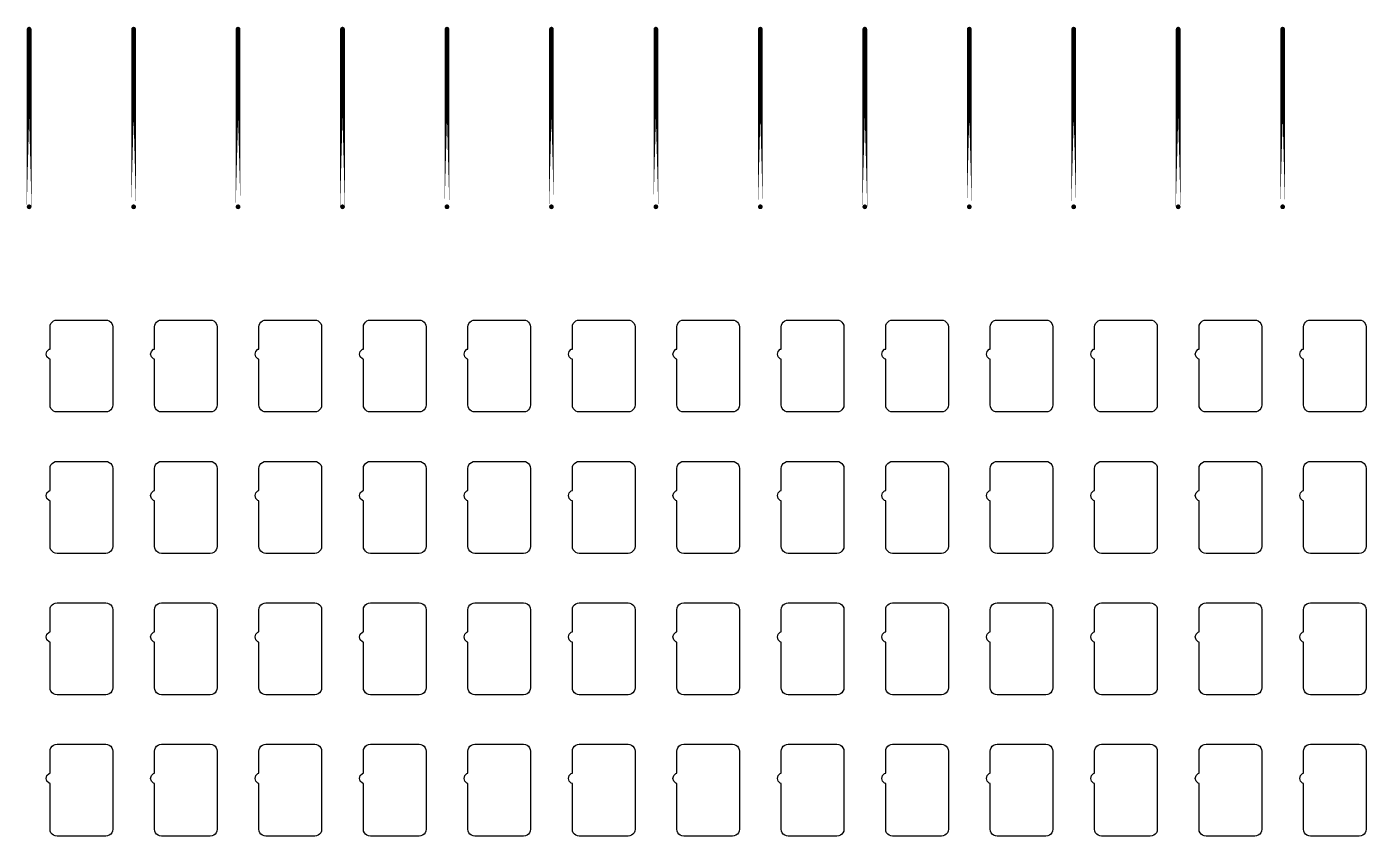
# Model space of a CAD drawing. Extents: x 11 to 212, y 11 to 212.
# Drawn here: x 121.75 to 144.38, y 161.77 to 175.44 of the extents above; entities that cross this region are included whole.
import ezdxf

# ---------------------------------------------------------------- set-up
doc = ezdxf.new("R2010")
doc.units = 0
doc.layers.get('0').update_dxf_attribs({"linetype": 'continuous'})
doc.layers.add('C2', color=7, linetype='continuous')

# ---------------------------------------------------------------- blocks, each defined once
blk = doc.blocks.new('cutlineendpoint')
at = {"const_width": 0.04}
blk.add_lwpolyline([(-0.02, 0, 1), (0.02, 0, 1)], format="xyb", close=True, dxfattribs=at)

msp = doc.modelspace()

# ---------------------------------------------------------------- linework, layer by layer
at = {"layer": 'C2', "const_width": 0.08}
for points in [[(121.788, 172.4), (121.788, 175.4)], [(123.553, 172.4), (123.553, 175.4)], [(125.318, 172.4), (125.318, 175.4)], [(127.082, 172.4), (127.082, 175.4)], [(128.847, 172.4), (128.847, 175.4)], [(130.612, 172.4), (130.612, 175.4)], [(132.376, 172.4), (132.376, 175.4)], [(134.141, 172.4), (134.141, 175.4)], [(135.906, 172.4), (135.906, 175.4)], [(137.671, 172.4), (137.671, 175.4)], [(139.435, 172.4), (139.435, 175.4)], [(141.2, 172.4), (141.2, 175.4)], [(142.965, 172.4), (142.965, 175.4)]]:
    msp.add_lwpolyline(points, close=True, dxfattribs=at)
at = {"layer": 'C2'}
for points in [[(123.082, 170.488), (123.113, 170.484), (123.141, 170.472), (123.166, 170.454), (123.184, 170.429), (123.196, 170.401), (123.2, 170.371), (123.2, 169.053), (123.196, 169.022), (123.184, 168.994), (123.166, 168.97), (123.141, 168.951), (123.113, 168.939), (123.082, 168.935), (122.259, 168.935), (122.228, 168.939), (122.2, 168.951), (122.176, 168.97), (122.157, 168.994), (122.145, 169.022), (122.141, 169.053), (122.141, 169.826), (122.124, 169.83), (122.089, 169.865), (122.076, 169.912), (122.089, 169.959), (122.124, 169.993), (122.141, 169.998), (122.141, 170.371), (122.145, 170.401), (122.157, 170.429), (122.176, 170.454), (122.2, 170.472), (122.228, 170.484), (122.259, 170.488)], [(124.847, 170.488), (124.878, 170.484), (124.906, 170.472), (124.93, 170.454), (124.949, 170.429), (124.961, 170.401), (124.965, 170.371), (124.965, 169.053), (124.961, 169.022), (124.949, 168.994), (124.93, 168.97), (124.906, 168.951), (124.878, 168.939), (124.847, 168.935), (124.024, 168.935), (123.993, 168.939), (123.965, 168.951), (123.94, 168.97), (123.922, 168.994), (123.91, 169.022), (123.906, 169.053), (123.906, 169.826), (123.888, 169.83), (123.854, 169.865), (123.841, 169.912), (123.854, 169.959), (123.888, 169.993), (123.906, 169.998), (123.906, 170.371), (123.91, 170.401), (123.922, 170.429), (123.94, 170.454), (123.965, 170.472), (123.993, 170.484), (124.024, 170.488)], [(126.612, 170.488), (126.642, 170.484), (126.671, 170.472), (126.695, 170.454), (126.714, 170.429), (126.725, 170.401), (126.729, 170.371), (126.729, 169.053), (126.725, 169.022), (126.714, 168.994), (126.695, 168.97), (126.671, 168.951), (126.642, 168.939), (126.612, 168.935), (125.788, 168.935), (125.758, 168.939), (125.729, 168.951), (125.705, 168.97), (125.686, 168.994), (125.675, 169.022), (125.671, 169.053), (125.671, 169.826), (125.653, 169.83), (125.618, 169.865), (125.606, 169.912), (125.618, 169.959), (125.653, 169.993), (125.671, 169.998), (125.671, 170.371), (125.675, 170.401), (125.686, 170.429), (125.705, 170.454), (125.729, 170.472), (125.758, 170.484), (125.788, 170.488)], [(128.376, 170.488), (128.407, 170.484), (128.435, 170.472), (128.46, 170.454), (128.478, 170.429), (128.49, 170.401), (128.494, 170.371), (128.494, 169.053), (128.49, 169.022), (128.478, 168.994), (128.46, 168.97), (128.435, 168.951), (128.407, 168.939), (128.376, 168.935), (127.553, 168.935), (127.522, 168.939), (127.494, 168.951), (127.47, 168.97), (127.451, 168.994), (127.439, 169.022), (127.435, 169.053), (127.435, 169.826), (127.418, 169.83), (127.383, 169.865), (127.371, 169.912), (127.383, 169.959), (127.418, 169.993), (127.435, 169.998), (127.435, 170.371), (127.439, 170.401), (127.451, 170.429), (127.47, 170.454), (127.494, 170.472), (127.522, 170.484), (127.553, 170.488)], [(130.141, 170.488), (130.172, 170.484), (130.2, 170.472), (130.224, 170.454), (130.243, 170.429), (130.255, 170.401), (130.259, 170.371), (130.259, 169.053), (130.255, 169.022), (130.243, 168.994), (130.224, 168.97), (130.2, 168.951), (130.172, 168.939), (130.141, 168.935), (129.318, 168.935), (129.287, 168.939), (129.259, 168.951), (129.234, 168.97), (129.216, 168.994), (129.204, 169.022), (129.2, 169.053), (129.2, 169.826), (129.182, 169.83), (129.148, 169.865), (129.135, 169.912), (129.148, 169.959), (129.182, 169.993), (129.2, 169.998), (129.2, 170.371), (129.204, 170.401), (129.216, 170.429), (129.234, 170.454), (129.259, 170.472), (129.287, 170.484), (129.318, 170.488)], [(131.906, 170.488), (131.936, 170.484), (131.965, 170.472), (131.989, 170.454), (132.008, 170.429), (132.02, 170.401), (132.024, 170.371), (132.024, 169.053), (132.02, 169.022), (132.008, 168.994), (131.989, 168.97), (131.965, 168.951), (131.936, 168.939), (131.906, 168.935), (131.082, 168.935), (131.052, 168.939), (131.024, 168.951), (130.999, 168.97), (130.98, 168.994), (130.969, 169.022), (130.965, 169.053), (130.965, 169.826), (130.947, 169.83), (130.913, 169.865), (130.9, 169.912), (130.913, 169.959), (130.947, 169.993), (130.965, 169.998), (130.965, 170.371), (130.969, 170.401), (130.98, 170.429), (130.999, 170.454), (131.024, 170.472), (131.052, 170.484), (131.082, 170.488)], [(133.671, 170.488), (133.701, 170.484), (133.729, 170.472), (133.754, 170.454), (133.772, 170.429), (133.784, 170.401), (133.788, 170.371), (133.788, 169.053), (133.784, 169.022), (133.772, 168.994), (133.754, 168.97), (133.729, 168.951), (133.701, 168.939), (133.671, 168.935), (132.847, 168.935), (132.817, 168.939), (132.788, 168.951), (132.764, 168.97), (132.745, 168.994), (132.733, 169.022), (132.729, 169.053), (132.729, 169.826), (132.712, 169.83), (132.677, 169.865), (132.665, 169.912), (132.677, 169.959), (132.712, 169.993), (132.729, 169.998), (132.729, 170.371), (132.733, 170.401), (132.745, 170.429), (132.764, 170.454), (132.788, 170.472), (132.817, 170.484), (132.847, 170.488)], [(135.435, 170.488), (135.466, 170.484), (135.494, 170.472), (135.518, 170.454), (135.537, 170.429), (135.549, 170.401), (135.553, 170.371), (135.553, 169.053), (135.549, 169.022), (135.537, 168.994), (135.518, 168.97), (135.494, 168.951), (135.466, 168.939), (135.435, 168.935), (134.612, 168.935), (134.581, 168.939), (134.553, 168.951), (134.529, 168.97), (134.51, 168.994), (134.498, 169.022), (134.494, 169.053), (134.494, 169.826), (134.476, 169.83), (134.442, 169.865), (134.429, 169.912), (134.442, 169.959), (134.476, 169.993), (134.494, 169.998), (134.494, 170.371), (134.498, 170.401), (134.51, 170.429), (134.529, 170.454), (134.553, 170.472), (134.581, 170.484), (134.612, 170.488)], [(137.2, 170.488), (137.23, 170.484), (137.259, 170.472), (137.283, 170.454), (137.302, 170.429), (137.314, 170.401), (137.318, 170.371), (137.318, 169.053), (137.314, 169.022), (137.302, 168.994), (137.283, 168.97), (137.259, 168.951), (137.23, 168.939), (137.2, 168.935), (136.376, 168.935), (136.346, 168.939), (136.318, 168.951), (136.293, 168.97), (136.275, 168.994), (136.263, 169.022), (136.259, 169.053), (136.259, 169.826), (136.241, 169.83), (136.207, 169.865), (136.194, 169.912), (136.207, 169.959), (136.241, 169.993), (136.259, 169.998), (136.259, 170.371), (136.263, 170.401), (136.275, 170.429), (136.293, 170.454), (136.318, 170.472), (136.346, 170.484), (136.376, 170.488)], [(138.965, 170.488), (138.995, 170.484), (139.024, 170.472), (139.048, 170.454), (139.067, 170.429), (139.078, 170.401), (139.082, 170.371), (139.082, 169.053), (139.078, 169.022), (139.067, 168.994), (139.048, 168.97), (139.024, 168.951), (138.995, 168.939), (138.965, 168.935), (138.141, 168.935), (138.111, 168.939), (138.082, 168.951), (138.058, 168.97), (138.039, 168.994), (138.028, 169.022), (138.024, 169.053), (138.024, 169.826), (138.006, 169.83), (137.971, 169.865), (137.959, 169.912), (137.971, 169.959), (138.006, 169.993), (138.024, 169.998), (138.024, 170.371), (138.028, 170.401), (138.039, 170.429), (138.058, 170.454), (138.082, 170.472), (138.111, 170.484), (138.141, 170.488)], [(140.729, 170.488), (140.76, 170.484), (140.788, 170.472), (140.813, 170.454), (140.831, 170.429), (140.843, 170.401), (140.847, 170.371), (140.847, 169.053), (140.843, 169.022), (140.831, 168.994), (140.813, 168.97), (140.788, 168.951), (140.76, 168.939), (140.729, 168.935), (139.906, 168.935), (139.875, 168.939), (139.847, 168.951), (139.823, 168.97), (139.804, 168.994), (139.792, 169.022), (139.788, 169.053), (139.788, 169.826), (139.771, 169.83), (139.736, 169.865), (139.724, 169.912), (139.736, 169.959), (139.771, 169.993), (139.788, 169.998), (139.788, 170.371), (139.792, 170.401), (139.804, 170.429), (139.823, 170.454), (139.847, 170.472), (139.875, 170.484), (139.906, 170.488)], [(142.494, 170.488), (142.525, 170.484), (142.553, 170.472), (142.577, 170.454), (142.596, 170.429), (142.608, 170.401), (142.612, 170.371), (142.612, 169.053), (142.608, 169.022), (142.596, 168.994), (142.577, 168.97), (142.553, 168.951), (142.525, 168.939), (142.494, 168.935), (141.671, 168.935), (141.64, 168.939), (141.612, 168.951), (141.587, 168.97), (141.569, 168.994), (141.557, 169.022), (141.553, 169.053), (141.553, 169.826), (141.535, 169.83), (141.501, 169.865), (141.488, 169.912), (141.501, 169.959), (141.535, 169.993), (141.553, 169.998), (141.553, 170.371), (141.557, 170.401), (141.569, 170.429), (141.587, 170.454), (141.612, 170.472), (141.64, 170.484), (141.671, 170.488)], [(144.259, 170.488), (144.289, 170.484), (144.318, 170.472), (144.342, 170.454), (144.361, 170.429), (144.372, 170.401), (144.376, 170.371), (144.376, 169.053), (144.372, 169.022), (144.361, 168.994), (144.342, 168.97), (144.318, 168.951), (144.289, 168.939), (144.259, 168.935), (143.435, 168.935), (143.405, 168.939), (143.376, 168.951), (143.352, 168.97), (143.333, 168.994), (143.322, 169.022), (143.318, 169.053), (143.318, 169.826), (143.3, 169.83), (143.266, 169.865), (143.253, 169.912), (143.266, 169.959), (143.3, 169.993), (143.318, 169.998), (143.318, 170.371), (143.322, 170.401), (143.333, 170.429), (143.352, 170.454), (143.376, 170.472), (143.405, 170.484), (143.435, 170.488)], [(123.082, 168.1), (123.113, 168.096), (123.141, 168.084), (123.166, 168.066), (123.184, 168.041), (123.196, 168.013), (123.2, 167.982), (123.2, 166.665), (123.196, 166.634), (123.184, 166.606), (123.166, 166.582), (123.141, 166.563), (123.113, 166.551), (123.082, 166.547), (122.259, 166.547), (122.228, 166.551), (122.2, 166.563), (122.176, 166.582), (122.157, 166.606), (122.145, 166.634), (122.141, 166.665), (122.141, 167.437), (122.124, 167.442), (122.089, 167.476), (122.076, 167.524), (122.089, 167.571), (122.124, 167.605), (122.141, 167.61), (122.141, 167.982), (122.145, 168.013), (122.157, 168.041), (122.176, 168.066), (122.2, 168.084), (122.228, 168.096), (122.259, 168.1)], [(124.847, 168.1), (124.878, 168.096), (124.906, 168.084), (124.93, 168.066), (124.949, 168.041), (124.961, 168.013), (124.965, 167.982), (124.965, 166.665), (124.961, 166.634), (124.949, 166.606), (124.93, 166.582), (124.906, 166.563), (124.878, 166.551), (124.847, 166.547), (124.024, 166.547), (123.993, 166.551), (123.965, 166.563), (123.94, 166.582), (123.922, 166.606), (123.91, 166.634), (123.906, 166.665), (123.906, 167.437), (123.888, 167.442), (123.854, 167.476), (123.841, 167.524), (123.854, 167.571), (123.888, 167.605), (123.906, 167.61), (123.906, 167.982), (123.91, 168.013), (123.922, 168.041), (123.94, 168.066), (123.965, 168.084), (123.993, 168.096), (124.024, 168.1)], [(126.612, 168.1), (126.642, 168.096), (126.671, 168.084), (126.695, 168.066), (126.714, 168.041), (126.725, 168.013), (126.729, 167.982), (126.729, 166.665), (126.725, 166.634), (126.714, 166.606), (126.695, 166.582), (126.671, 166.563), (126.642, 166.551), (126.612, 166.547), (125.788, 166.547), (125.758, 166.551), (125.729, 166.563), (125.705, 166.582), (125.686, 166.606), (125.675, 166.634), (125.671, 166.665), (125.671, 167.437), (125.653, 167.442), (125.618, 167.476), (125.606, 167.524), (125.618, 167.571), (125.653, 167.605), (125.671, 167.61), (125.671, 167.982), (125.675, 168.013), (125.686, 168.041), (125.705, 168.066), (125.729, 168.084), (125.758, 168.096), (125.788, 168.1)], [(128.376, 168.1), (128.407, 168.096), (128.435, 168.084), (128.46, 168.066), (128.478, 168.041), (128.49, 168.013), (128.494, 167.982), (128.494, 166.665), (128.49, 166.634), (128.478, 166.606), (128.46, 166.582), (128.435, 166.563), (128.407, 166.551), (128.376, 166.547), (127.553, 166.547), (127.522, 166.551), (127.494, 166.563), (127.47, 166.582), (127.451, 166.606), (127.439, 166.634), (127.435, 166.665), (127.435, 167.437), (127.418, 167.442), (127.383, 167.476), (127.371, 167.524), (127.383, 167.571), (127.418, 167.605), (127.435, 167.61), (127.435, 167.982), (127.439, 168.013), (127.451, 168.041), (127.47, 168.066), (127.494, 168.084), (127.522, 168.096), (127.553, 168.1)], [(130.141, 168.1), (130.172, 168.096), (130.2, 168.084), (130.224, 168.066), (130.243, 168.041), (130.255, 168.013), (130.259, 167.982), (130.259, 166.665), (130.255, 166.634), (130.243, 166.606), (130.224, 166.582), (130.2, 166.563), (130.172, 166.551), (130.141, 166.547), (129.318, 166.547), (129.287, 166.551), (129.259, 166.563), (129.234, 166.582), (129.216, 166.606), (129.204, 166.634), (129.2, 166.665), (129.2, 167.437), (129.182, 167.442), (129.148, 167.476), (129.135, 167.524), (129.148, 167.571), (129.182, 167.605), (129.2, 167.61), (129.2, 167.982), (129.204, 168.013), (129.216, 168.041), (129.234, 168.066), (129.259, 168.084), (129.287, 168.096), (129.318, 168.1)], [(131.906, 168.1), (131.936, 168.096), (131.965, 168.084), (131.989, 168.066), (132.008, 168.041), (132.02, 168.013), (132.024, 167.982), (132.024, 166.665), (132.02, 166.634), (132.008, 166.606), (131.989, 166.582), (131.965, 166.563), (131.936, 166.551), (131.906, 166.547), (131.082, 166.547), (131.052, 166.551), (131.024, 166.563), (130.999, 166.582), (130.98, 166.606), (130.969, 166.634), (130.965, 166.665), (130.965, 167.437), (130.947, 167.442), (130.913, 167.476), (130.9, 167.524), (130.913, 167.571), (130.947, 167.605), (130.965, 167.61), (130.965, 167.982), (130.969, 168.013), (130.98, 168.041), (130.999, 168.066), (131.024, 168.084), (131.052, 168.096), (131.082, 168.1)], [(133.671, 168.1), (133.701, 168.096), (133.729, 168.084), (133.754, 168.066), (133.772, 168.041), (133.784, 168.013), (133.788, 167.982), (133.788, 166.665), (133.784, 166.634), (133.772, 166.606), (133.754, 166.582), (133.729, 166.563), (133.701, 166.551), (133.671, 166.547), (132.847, 166.547), (132.817, 166.551), (132.788, 166.563), (132.764, 166.582), (132.745, 166.606), (132.733, 166.634), (132.729, 166.665), (132.729, 167.437), (132.712, 167.442), (132.677, 167.476), (132.665, 167.524), (132.677, 167.571), (132.712, 167.605), (132.729, 167.61), (132.729, 167.982), (132.733, 168.013), (132.745, 168.041), (132.764, 168.066), (132.788, 168.084), (132.817, 168.096), (132.847, 168.1)], [(135.435, 168.1), (135.466, 168.096), (135.494, 168.084), (135.518, 168.066), (135.537, 168.041), (135.549, 168.013), (135.553, 167.982), (135.553, 166.665), (135.549, 166.634), (135.537, 166.606), (135.518, 166.582), (135.494, 166.563), (135.466, 166.551), (135.435, 166.547), (134.612, 166.547), (134.581, 166.551), (134.553, 166.563), (134.529, 166.582), (134.51, 166.606), (134.498, 166.634), (134.494, 166.665), (134.494, 167.437), (134.476, 167.442), (134.442, 167.476), (134.429, 167.524), (134.442, 167.571), (134.476, 167.605), (134.494, 167.61), (134.494, 167.982), (134.498, 168.013), (134.51, 168.041), (134.529, 168.066), (134.553, 168.084), (134.581, 168.096), (134.612, 168.1)], [(137.2, 168.1), (137.23, 168.096), (137.259, 168.084), (137.283, 168.066), (137.302, 168.041), (137.314, 168.013), (137.318, 167.982), (137.318, 166.665), (137.314, 166.634), (137.302, 166.606), (137.283, 166.582), (137.259, 166.563), (137.23, 166.551), (137.2, 166.547), (136.376, 166.547), (136.346, 166.551), (136.318, 166.563), (136.293, 166.582), (136.275, 166.606), (136.263, 166.634), (136.259, 166.665), (136.259, 167.437), (136.241, 167.442), (136.207, 167.476), (136.194, 167.524), (136.207, 167.571), (136.241, 167.605), (136.259, 167.61), (136.259, 167.982), (136.263, 168.013), (136.275, 168.041), (136.293, 168.066), (136.318, 168.084), (136.346, 168.096), (136.376, 168.1)], [(138.965, 168.1), (138.995, 168.096), (139.024, 168.084), (139.048, 168.066), (139.067, 168.041), (139.078, 168.013), (139.082, 167.982), (139.082, 166.665), (139.078, 166.634), (139.067, 166.606), (139.048, 166.582), (139.024, 166.563), (138.995, 166.551), (138.965, 166.547), (138.141, 166.547), (138.111, 166.551), (138.082, 166.563), (138.058, 166.582), (138.039, 166.606), (138.028, 166.634), (138.024, 166.665), (138.024, 167.437), (138.006, 167.442), (137.971, 167.476), (137.959, 167.524), (137.971, 167.571), (138.006, 167.605), (138.024, 167.61), (138.024, 167.982), (138.028, 168.013), (138.039, 168.041), (138.058, 168.066), (138.082, 168.084), (138.111, 168.096), (138.141, 168.1)], [(140.729, 168.1), (140.76, 168.096), (140.788, 168.084), (140.813, 168.066), (140.831, 168.041), (140.843, 168.013), (140.847, 167.982), (140.847, 166.665), (140.843, 166.634), (140.831, 166.606), (140.813, 166.582), (140.788, 166.563), (140.76, 166.551), (140.729, 166.547), (139.906, 166.547), (139.875, 166.551), (139.847, 166.563), (139.823, 166.582), (139.804, 166.606), (139.792, 166.634), (139.788, 166.665), (139.788, 167.437), (139.771, 167.442), (139.736, 167.476), (139.724, 167.524), (139.736, 167.571), (139.771, 167.605), (139.788, 167.61), (139.788, 167.982), (139.792, 168.013), (139.804, 168.041), (139.823, 168.066), (139.847, 168.084), (139.875, 168.096), (139.906, 168.1)], [(142.494, 168.1), (142.525, 168.096), (142.553, 168.084), (142.577, 168.066), (142.596, 168.041), (142.608, 168.013), (142.612, 167.982), (142.612, 166.665), (142.608, 166.634), (142.596, 166.606), (142.577, 166.582), (142.553, 166.563), (142.525, 166.551), (142.494, 166.547), (141.671, 166.547), (141.64, 166.551), (141.612, 166.563), (141.587, 166.582), (141.569, 166.606), (141.557, 166.634), (141.553, 166.665), (141.553, 167.437), (141.535, 167.442), (141.501, 167.476), (141.488, 167.524), (141.501, 167.571), (141.535, 167.605), (141.553, 167.61), (141.553, 167.982), (141.557, 168.013), (141.569, 168.041), (141.587, 168.066), (141.612, 168.084), (141.64, 168.096), (141.671, 168.1)], [(144.259, 168.1), (144.289, 168.096), (144.318, 168.084), (144.342, 168.066), (144.361, 168.041), (144.372, 168.013), (144.376, 167.982), (144.376, 166.665), (144.372, 166.634), (144.361, 166.606), (144.342, 166.582), (144.318, 166.563), (144.289, 166.551), (144.259, 166.547), (143.435, 166.547), (143.405, 166.551), (143.376, 166.563), (143.352, 166.582), (143.333, 166.606), (143.322, 166.634), (143.318, 166.665), (143.318, 167.437), (143.3, 167.442), (143.266, 167.476), (143.253, 167.524), (143.266, 167.571), (143.3, 167.605), (143.318, 167.61), (143.318, 167.982), (143.322, 168.013), (143.333, 168.041), (143.352, 168.066), (143.376, 168.084), (143.405, 168.096), (143.435, 168.1)], [(123.082, 165.712), (123.113, 165.708), (123.141, 165.696), (123.166, 165.677), (123.184, 165.653), (123.196, 165.625), (123.2, 165.594), (123.2, 164.276), (123.196, 164.246), (123.184, 164.218), (123.166, 164.193), (123.141, 164.175), (123.113, 164.163), (123.082, 164.159), (122.259, 164.159), (122.228, 164.163), (122.2, 164.175), (122.176, 164.193), (122.157, 164.218), (122.145, 164.246), (122.141, 164.276), (122.141, 165.049), (122.124, 165.054), (122.089, 165.088), (122.076, 165.135), (122.089, 165.182), (122.124, 165.217), (122.141, 165.222), (122.141, 165.594), (122.145, 165.625), (122.157, 165.653), (122.176, 165.677), (122.2, 165.696), (122.228, 165.708), (122.259, 165.712)], [(124.847, 165.712), (124.878, 165.708), (124.906, 165.696), (124.93, 165.677), (124.949, 165.653), (124.961, 165.625), (124.965, 165.594), (124.965, 164.276), (124.961, 164.246), (124.949, 164.218), (124.93, 164.193), (124.906, 164.175), (124.878, 164.163), (124.847, 164.159), (124.024, 164.159), (123.993, 164.163), (123.965, 164.175), (123.94, 164.193), (123.922, 164.218), (123.91, 164.246), (123.906, 164.276), (123.906, 165.049), (123.888, 165.054), (123.854, 165.088), (123.841, 165.135), (123.854, 165.182), (123.888, 165.217), (123.906, 165.222), (123.906, 165.594), (123.91, 165.625), (123.922, 165.653), (123.94, 165.677), (123.965, 165.696), (123.993, 165.708), (124.024, 165.712)], [(126.612, 165.712), (126.642, 165.708), (126.671, 165.696), (126.695, 165.677), (126.714, 165.653), (126.725, 165.625), (126.729, 165.594), (126.729, 164.276), (126.725, 164.246), (126.714, 164.218), (126.695, 164.193), (126.671, 164.175), (126.642, 164.163), (126.612, 164.159), (125.788, 164.159), (125.758, 164.163), (125.729, 164.175), (125.705, 164.193), (125.686, 164.218), (125.675, 164.246), (125.671, 164.276), (125.671, 165.049), (125.653, 165.054), (125.618, 165.088), (125.606, 165.135), (125.618, 165.182), (125.653, 165.217), (125.671, 165.222), (125.671, 165.594), (125.675, 165.625), (125.686, 165.653), (125.705, 165.677), (125.729, 165.696), (125.758, 165.708), (125.788, 165.712)], [(128.376, 165.712), (128.407, 165.708), (128.435, 165.696), (128.46, 165.677), (128.478, 165.653), (128.49, 165.625), (128.494, 165.594), (128.494, 164.276), (128.49, 164.246), (128.478, 164.218), (128.46, 164.193), (128.435, 164.175), (128.407, 164.163), (128.376, 164.159), (127.553, 164.159), (127.522, 164.163), (127.494, 164.175), (127.47, 164.193), (127.451, 164.218), (127.439, 164.246), (127.435, 164.276), (127.435, 165.049), (127.418, 165.054), (127.383, 165.088), (127.371, 165.135), (127.383, 165.182), (127.418, 165.217), (127.435, 165.222), (127.435, 165.594), (127.439, 165.625), (127.451, 165.653), (127.47, 165.677), (127.494, 165.696), (127.522, 165.708), (127.553, 165.712)], [(130.141, 165.712), (130.172, 165.708), (130.2, 165.696), (130.224, 165.677), (130.243, 165.653), (130.255, 165.625), (130.259, 165.594), (130.259, 164.276), (130.255, 164.246), (130.243, 164.218), (130.224, 164.193), (130.2, 164.175), (130.172, 164.163), (130.141, 164.159), (129.318, 164.159), (129.287, 164.163), (129.259, 164.175), (129.234, 164.193), (129.216, 164.218), (129.204, 164.246), (129.2, 164.276), (129.2, 165.049), (129.182, 165.054), (129.148, 165.088), (129.135, 165.135), (129.148, 165.182), (129.182, 165.217), (129.2, 165.222), (129.2, 165.594), (129.204, 165.625), (129.216, 165.653), (129.234, 165.677), (129.259, 165.696), (129.287, 165.708), (129.318, 165.712)], [(131.906, 165.712), (131.936, 165.708), (131.965, 165.696), (131.989, 165.677), (132.008, 165.653), (132.02, 165.625), (132.024, 165.594), (132.024, 164.276), (132.02, 164.246), (132.008, 164.218), (131.989, 164.193), (131.965, 164.175), (131.936, 164.163), (131.906, 164.159), (131.082, 164.159), (131.052, 164.163), (131.024, 164.175), (130.999, 164.193), (130.98, 164.218), (130.969, 164.246), (130.965, 164.276), (130.965, 165.049), (130.947, 165.054), (130.913, 165.088), (130.9, 165.135), (130.913, 165.182), (130.947, 165.217), (130.965, 165.222), (130.965, 165.594), (130.969, 165.625), (130.98, 165.653), (130.999, 165.677), (131.024, 165.696), (131.052, 165.708), (131.082, 165.712)], [(133.671, 165.712), (133.701, 165.708), (133.729, 165.696), (133.754, 165.677), (133.772, 165.653), (133.784, 165.625), (133.788, 165.594), (133.788, 164.276), (133.784, 164.246), (133.772, 164.218), (133.754, 164.193), (133.729, 164.175), (133.701, 164.163), (133.671, 164.159), (132.847, 164.159), (132.817, 164.163), (132.788, 164.175), (132.764, 164.193), (132.745, 164.218), (132.733, 164.246), (132.729, 164.276), (132.729, 165.049), (132.712, 165.054), (132.677, 165.088), (132.665, 165.135), (132.677, 165.182), (132.712, 165.217), (132.729, 165.222), (132.729, 165.594), (132.733, 165.625), (132.745, 165.653), (132.764, 165.677), (132.788, 165.696), (132.817, 165.708), (132.847, 165.712)], [(135.435, 165.712), (135.466, 165.708), (135.494, 165.696), (135.518, 165.677), (135.537, 165.653), (135.549, 165.625), (135.553, 165.594), (135.553, 164.276), (135.549, 164.246), (135.537, 164.218), (135.518, 164.193), (135.494, 164.175), (135.466, 164.163), (135.435, 164.159), (134.612, 164.159), (134.581, 164.163), (134.553, 164.175), (134.529, 164.193), (134.51, 164.218), (134.498, 164.246), (134.494, 164.276), (134.494, 165.049), (134.476, 165.054), (134.442, 165.088), (134.429, 165.135), (134.442, 165.182), (134.476, 165.217), (134.494, 165.222), (134.494, 165.594), (134.498, 165.625), (134.51, 165.653), (134.529, 165.677), (134.553, 165.696), (134.581, 165.708), (134.612, 165.712)], [(137.2, 165.712), (137.23, 165.708), (137.259, 165.696), (137.283, 165.677), (137.302, 165.653), (137.314, 165.625), (137.318, 165.594), (137.318, 164.276), (137.314, 164.246), (137.302, 164.218), (137.283, 164.193), (137.259, 164.175), (137.23, 164.163), (137.2, 164.159), (136.376, 164.159), (136.346, 164.163), (136.318, 164.175), (136.293, 164.193), (136.275, 164.218), (136.263, 164.246), (136.259, 164.276), (136.259, 165.049), (136.241, 165.054), (136.207, 165.088), (136.194, 165.135), (136.207, 165.182), (136.241, 165.217), (136.259, 165.222), (136.259, 165.594), (136.263, 165.625), (136.275, 165.653), (136.293, 165.677), (136.318, 165.696), (136.346, 165.708), (136.376, 165.712)], [(138.965, 165.712), (138.995, 165.708), (139.024, 165.696), (139.048, 165.677), (139.067, 165.653), (139.078, 165.625), (139.082, 165.594), (139.082, 164.276), (139.078, 164.246), (139.067, 164.218), (139.048, 164.193), (139.024, 164.175), (138.995, 164.163), (138.965, 164.159), (138.141, 164.159), (138.111, 164.163), (138.082, 164.175), (138.058, 164.193), (138.039, 164.218), (138.028, 164.246), (138.024, 164.276), (138.024, 165.049), (138.006, 165.054), (137.971, 165.088), (137.959, 165.135), (137.971, 165.182), (138.006, 165.217), (138.024, 165.222), (138.024, 165.594), (138.028, 165.625), (138.039, 165.653), (138.058, 165.677), (138.082, 165.696), (138.111, 165.708), (138.141, 165.712)], [(140.729, 165.712), (140.76, 165.708), (140.788, 165.696), (140.813, 165.677), (140.831, 165.653), (140.843, 165.625), (140.847, 165.594), (140.847, 164.276), (140.843, 164.246), (140.831, 164.218), (140.813, 164.193), (140.788, 164.175), (140.76, 164.163), (140.729, 164.159), (139.906, 164.159), (139.875, 164.163), (139.847, 164.175), (139.823, 164.193), (139.804, 164.218), (139.792, 164.246), (139.788, 164.276), (139.788, 165.049), (139.771, 165.054), (139.736, 165.088), (139.724, 165.135), (139.736, 165.182), (139.771, 165.217), (139.788, 165.222), (139.788, 165.594), (139.792, 165.625), (139.804, 165.653), (139.823, 165.677), (139.847, 165.696), (139.875, 165.708), (139.906, 165.712)], [(142.494, 165.712), (142.525, 165.708), (142.553, 165.696), (142.577, 165.677), (142.596, 165.653), (142.608, 165.625), (142.612, 165.594), (142.612, 164.276), (142.608, 164.246), (142.596, 164.218), (142.577, 164.193), (142.553, 164.175), (142.525, 164.163), (142.494, 164.159), (141.671, 164.159), (141.64, 164.163), (141.612, 164.175), (141.587, 164.193), (141.569, 164.218), (141.557, 164.246), (141.553, 164.276), (141.553, 165.049), (141.535, 165.054), (141.501, 165.088), (141.488, 165.135), (141.501, 165.182), (141.535, 165.217), (141.553, 165.222), (141.553, 165.594), (141.557, 165.625), (141.569, 165.653), (141.587, 165.677), (141.612, 165.696), (141.64, 165.708), (141.671, 165.712)], [(144.259, 165.712), (144.289, 165.708), (144.318, 165.696), (144.342, 165.677), (144.361, 165.653), (144.372, 165.625), (144.376, 165.594), (144.376, 164.276), (144.372, 164.246), (144.361, 164.218), (144.342, 164.193), (144.318, 164.175), (144.289, 164.163), (144.259, 164.159), (143.435, 164.159), (143.405, 164.163), (143.376, 164.175), (143.352, 164.193), (143.333, 164.218), (143.322, 164.246), (143.318, 164.276), (143.318, 165.049), (143.3, 165.054), (143.266, 165.088), (143.253, 165.135), (143.266, 165.182), (143.3, 165.217), (143.318, 165.222), (143.318, 165.594), (143.322, 165.625), (143.333, 165.653), (143.352, 165.677), (143.376, 165.696), (143.405, 165.708), (143.435, 165.712)], [(123.082, 163.324), (123.113, 163.32), (123.141, 163.308), (123.166, 163.289), (123.184, 163.265), (123.196, 163.236), (123.2, 163.206), (123.2, 161.888), (123.196, 161.858), (123.184, 161.829), (123.166, 161.805), (123.141, 161.786), (123.113, 161.775), (123.082, 161.771), (122.259, 161.771), (122.228, 161.775), (122.2, 161.786), (122.176, 161.805), (122.157, 161.829), (122.145, 161.858), (122.141, 161.888), (122.141, 162.661), (122.124, 162.666), (122.089, 162.7), (122.076, 162.747), (122.089, 162.794), (122.124, 162.829), (122.141, 162.833), (122.141, 163.206), (122.145, 163.236), (122.157, 163.265), (122.176, 163.289), (122.2, 163.308), (122.228, 163.32), (122.259, 163.324)], [(124.847, 163.324), (124.878, 163.32), (124.906, 163.308), (124.93, 163.289), (124.949, 163.265), (124.961, 163.236), (124.965, 163.206), (124.965, 161.888), (124.961, 161.858), (124.949, 161.829), (124.93, 161.805), (124.906, 161.786), (124.878, 161.775), (124.847, 161.771), (124.024, 161.771), (123.993, 161.775), (123.965, 161.786), (123.94, 161.805), (123.922, 161.829), (123.91, 161.858), (123.906, 161.888), (123.906, 162.661), (123.888, 162.666), (123.854, 162.7), (123.841, 162.747), (123.854, 162.794), (123.888, 162.829), (123.906, 162.833), (123.906, 163.206), (123.91, 163.236), (123.922, 163.265), (123.94, 163.289), (123.965, 163.308), (123.993, 163.32), (124.024, 163.324)], [(126.612, 163.324), (126.642, 163.32), (126.671, 163.308), (126.695, 163.289), (126.714, 163.265), (126.725, 163.236), (126.729, 163.206), (126.729, 161.888), (126.725, 161.858), (126.714, 161.829), (126.695, 161.805), (126.671, 161.786), (126.642, 161.775), (126.612, 161.771), (125.788, 161.771), (125.758, 161.775), (125.729, 161.786), (125.705, 161.805), (125.686, 161.829), (125.675, 161.858), (125.671, 161.888), (125.671, 162.661), (125.653, 162.666), (125.618, 162.7), (125.606, 162.747), (125.618, 162.794), (125.653, 162.829), (125.671, 162.833), (125.671, 163.206), (125.675, 163.236), (125.686, 163.265), (125.705, 163.289), (125.729, 163.308), (125.758, 163.32), (125.788, 163.324)], [(128.376, 163.324), (128.407, 163.32), (128.435, 163.308), (128.46, 163.289), (128.478, 163.265), (128.49, 163.236), (128.494, 163.206), (128.494, 161.888), (128.49, 161.858), (128.478, 161.829), (128.46, 161.805), (128.435, 161.786), (128.407, 161.775), (128.376, 161.771), (127.553, 161.771), (127.522, 161.775), (127.494, 161.786), (127.47, 161.805), (127.451, 161.829), (127.439, 161.858), (127.435, 161.888), (127.435, 162.661), (127.418, 162.666), (127.383, 162.7), (127.371, 162.747), (127.383, 162.794), (127.418, 162.829), (127.435, 162.833), (127.435, 163.206), (127.439, 163.236), (127.451, 163.265), (127.47, 163.289), (127.494, 163.308), (127.522, 163.32), (127.553, 163.324)], [(130.141, 163.324), (130.172, 163.32), (130.2, 163.308), (130.224, 163.289), (130.243, 163.265), (130.255, 163.236), (130.259, 163.206), (130.259, 161.888), (130.255, 161.858), (130.243, 161.829), (130.224, 161.805), (130.2, 161.786), (130.172, 161.775), (130.141, 161.771), (129.318, 161.771), (129.287, 161.775), (129.259, 161.786), (129.234, 161.805), (129.216, 161.829), (129.204, 161.858), (129.2, 161.888), (129.2, 162.661), (129.182, 162.666), (129.148, 162.7), (129.135, 162.747), (129.148, 162.794), (129.182, 162.829), (129.2, 162.833), (129.2, 163.206), (129.204, 163.236), (129.216, 163.265), (129.234, 163.289), (129.259, 163.308), (129.287, 163.32), (129.318, 163.324)], [(131.906, 163.324), (131.936, 163.32), (131.965, 163.308), (131.989, 163.289), (132.008, 163.265), (132.02, 163.236), (132.024, 163.206), (132.024, 161.888), (132.02, 161.858), (132.008, 161.829), (131.989, 161.805), (131.965, 161.786), (131.936, 161.775), (131.906, 161.771), (131.082, 161.771), (131.052, 161.775), (131.024, 161.786), (130.999, 161.805), (130.98, 161.829), (130.969, 161.858), (130.965, 161.888), (130.965, 162.661), (130.947, 162.666), (130.913, 162.7), (130.9, 162.747), (130.913, 162.794), (130.947, 162.829), (130.965, 162.833), (130.965, 163.206), (130.969, 163.236), (130.98, 163.265), (130.999, 163.289), (131.024, 163.308), (131.052, 163.32), (131.082, 163.324)], [(133.671, 163.324), (133.701, 163.32), (133.729, 163.308), (133.754, 163.289), (133.772, 163.265), (133.784, 163.236), (133.788, 163.206), (133.788, 161.888), (133.784, 161.858), (133.772, 161.829), (133.754, 161.805), (133.729, 161.786), (133.701, 161.775), (133.671, 161.771), (132.847, 161.771), (132.817, 161.775), (132.788, 161.786), (132.764, 161.805), (132.745, 161.829), (132.733, 161.858), (132.729, 161.888), (132.729, 162.661), (132.712, 162.666), (132.677, 162.7), (132.665, 162.747), (132.677, 162.794), (132.712, 162.829), (132.729, 162.833), (132.729, 163.206), (132.733, 163.236), (132.745, 163.265), (132.764, 163.289), (132.788, 163.308), (132.817, 163.32), (132.847, 163.324)], [(135.435, 163.324), (135.466, 163.32), (135.494, 163.308), (135.518, 163.289), (135.537, 163.265), (135.549, 163.236), (135.553, 163.206), (135.553, 161.888), (135.549, 161.858), (135.537, 161.829), (135.518, 161.805), (135.494, 161.786), (135.466, 161.775), (135.435, 161.771), (134.612, 161.771), (134.581, 161.775), (134.553, 161.786), (134.529, 161.805), (134.51, 161.829), (134.498, 161.858), (134.494, 161.888), (134.494, 162.661), (134.476, 162.666), (134.442, 162.7), (134.429, 162.747), (134.442, 162.794), (134.476, 162.829), (134.494, 162.833), (134.494, 163.206), (134.498, 163.236), (134.51, 163.265), (134.529, 163.289), (134.553, 163.308), (134.581, 163.32), (134.612, 163.324)], [(137.2, 163.324), (137.23, 163.32), (137.259, 163.308), (137.283, 163.289), (137.302, 163.265), (137.314, 163.236), (137.318, 163.206), (137.318, 161.888), (137.314, 161.858), (137.302, 161.829), (137.283, 161.805), (137.259, 161.786), (137.23, 161.775), (137.2, 161.771), (136.376, 161.771), (136.346, 161.775), (136.318, 161.786), (136.293, 161.805), (136.275, 161.829), (136.263, 161.858), (136.259, 161.888), (136.259, 162.661), (136.241, 162.666), (136.207, 162.7), (136.194, 162.747), (136.207, 162.794), (136.241, 162.829), (136.259, 162.833), (136.259, 163.206), (136.263, 163.236), (136.275, 163.265), (136.293, 163.289), (136.318, 163.308), (136.346, 163.32), (136.376, 163.324)], [(138.965, 163.324), (138.995, 163.32), (139.024, 163.308), (139.048, 163.289), (139.067, 163.265), (139.078, 163.236), (139.082, 163.206), (139.082, 161.888), (139.078, 161.858), (139.067, 161.829), (139.048, 161.805), (139.024, 161.786), (138.995, 161.775), (138.965, 161.771), (138.141, 161.771), (138.111, 161.775), (138.082, 161.786), (138.058, 161.805), (138.039, 161.829), (138.028, 161.858), (138.024, 161.888), (138.024, 162.661), (138.006, 162.666), (137.971, 162.7), (137.959, 162.747), (137.971, 162.794), (138.006, 162.829), (138.024, 162.833), (138.024, 163.206), (138.028, 163.236), (138.039, 163.265), (138.058, 163.289), (138.082, 163.308), (138.111, 163.32), (138.141, 163.324)], [(140.729, 163.324), (140.76, 163.32), (140.788, 163.308), (140.813, 163.289), (140.831, 163.265), (140.843, 163.236), (140.847, 163.206), (140.847, 161.888), (140.843, 161.858), (140.831, 161.829), (140.813, 161.805), (140.788, 161.786), (140.76, 161.775), (140.729, 161.771), (139.906, 161.771), (139.875, 161.775), (139.847, 161.786), (139.823, 161.805), (139.804, 161.829), (139.792, 161.858), (139.788, 161.888), (139.788, 162.661), (139.771, 162.666), (139.736, 162.7), (139.724, 162.747), (139.736, 162.794), (139.771, 162.829), (139.788, 162.833), (139.788, 163.206), (139.792, 163.236), (139.804, 163.265), (139.823, 163.289), (139.847, 163.308), (139.875, 163.32), (139.906, 163.324)], [(142.494, 163.324), (142.525, 163.32), (142.553, 163.308), (142.577, 163.289), (142.596, 163.265), (142.608, 163.236), (142.612, 163.206), (142.612, 161.888), (142.608, 161.858), (142.596, 161.829), (142.577, 161.805), (142.553, 161.786), (142.525, 161.775), (142.494, 161.771), (141.671, 161.771), (141.64, 161.775), (141.612, 161.786), (141.587, 161.805), (141.569, 161.829), (141.557, 161.858), (141.553, 161.888), (141.553, 162.661), (141.535, 162.666), (141.501, 162.7), (141.488, 162.747), (141.501, 162.794), (141.535, 162.829), (141.553, 162.833), (141.553, 163.206), (141.557, 163.236), (141.569, 163.265), (141.587, 163.289), (141.612, 163.308), (141.64, 163.32), (141.671, 163.324)], [(144.259, 163.324), (144.289, 163.32), (144.318, 163.308), (144.342, 163.289), (144.361, 163.265), (144.372, 163.236), (144.376, 163.206), (144.376, 161.888), (144.372, 161.858), (144.361, 161.829), (144.342, 161.805), (144.318, 161.786), (144.289, 161.775), (144.259, 161.771), (143.435, 161.771), (143.405, 161.775), (143.376, 161.786), (143.352, 161.805), (143.333, 161.829), (143.322, 161.858), (143.318, 161.888), (143.318, 162.661), (143.3, 162.666), (143.266, 162.7), (143.253, 162.747), (143.266, 162.794), (143.3, 162.829), (143.318, 162.833), (143.318, 163.206), (143.322, 163.236), (143.333, 163.265), (143.352, 163.289), (143.376, 163.308), (143.405, 163.32), (143.435, 163.324)]]:
    msp.add_lwpolyline(points, close=True, dxfattribs=at)

# ---------------------------------------------------------------- block references
for p in [(121.788, 175.4), (123.553, 175.4), (125.318, 175.4), (127.082, 175.4), (128.847, 175.4), (130.612, 175.4), (132.376, 175.4), (134.141, 175.4), (135.906, 175.4), (137.671, 175.4), (139.435, 175.4), (141.2, 175.4), (142.965, 175.4), (121.788, 172.4), (123.553, 172.4), (125.318, 172.4), (127.082, 172.4), (128.847, 172.4), (130.612, 172.4), (132.376, 172.4), (134.141, 172.4), (135.906, 172.4), (137.671, 172.4), (139.435, 172.4), (141.2, 172.4), (142.965, 172.4)]:
    msp.add_blockref('cutlineendpoint', p, dxfattribs=at)

doc.saveas('drawing.dxf')
